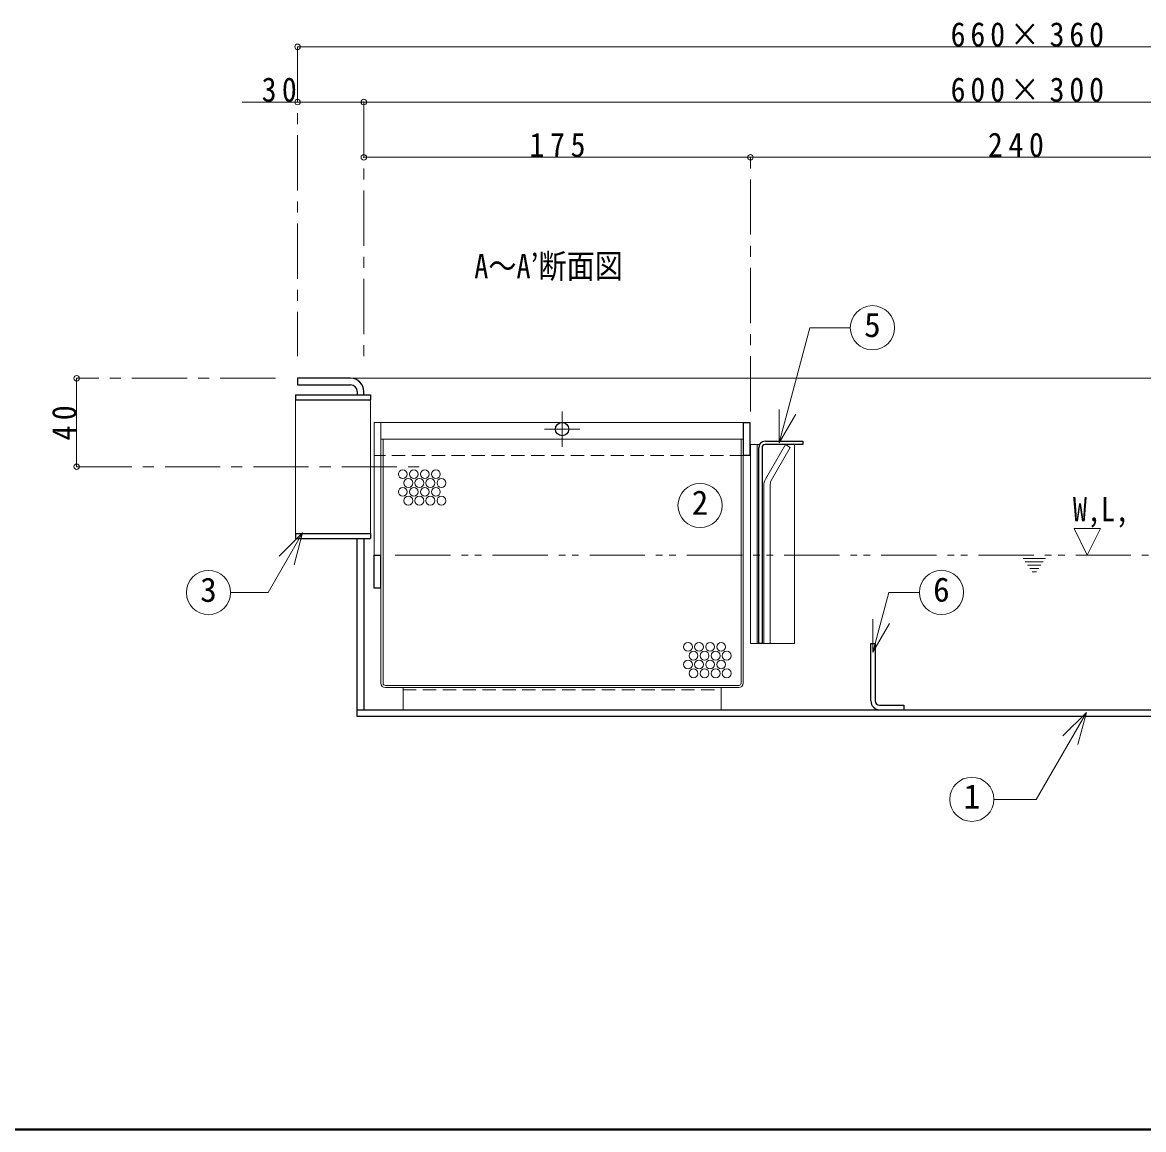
# Model space of a CAD drawing. Units: millimetres at full size, sheet at 1:5. Extents: x -1062 to 963, y -702 to 703.
# Drawn here: x -584 to -77, y -702 to -201 of the extents above; entities that cross this region are included whole.
import ezdxf
from ezdxf.enums import TextEntityAlignment as Align

# ---------------------------------------------------------------- set-up
doc = ezdxf.new("R2010")
doc.units = ezdxf.units.MM
doc.header["$LTSCALE"] = 5
doc.header["$PDMODE"] = 32
doc.header["$PDSIZE"] = 2.5
for name, pattern in [('CHAIN1', [8, 5, -1, 1, -1]), ('DASHED1', [1.8, 1.2, -0.6]), ('DOUBLE_CHAIN1', [8.8, 5, -1, 0.6, -0.6, 0.6, -1])]:
    doc.linetypes.add(name, pattern=pattern)
doc.layers.add('0-A', color=4, linetype='Continuous', lineweight=9)
doc.styles.add('ＭＳ ゴシック', font='')
doc.styles.get('ＭＳ ゴシック').set_extended_font_data('MS Gothic')

msp = doc.modelspace()

# ---------------------------------------------------------------- linework, layer by layer
at = {"layer": '0-A', "linetype": 'CHAIN1'}
for p, q in [((-459.898, -212.491), (-459.898, -352.491)), ((-429.898, -237.491), (-429.898, -352.491)), ((-254.898, -377.491), (-254.898, -262.491)), ((-469.898, -362.491), (-559.898, -362.491)), ((-340.148, -377.491), (-340.148, -393.491)), ((-348.148, -385.491), (-332.148, -385.491)), ((-559.898, -402.491), (-401.898, -402.491))]:
    msp.add_line(p, q, dxfattribs=at)
at = {"layer": '0-A'}
for p, q in [((-459.898, -212.491), (200.102, -212.491)), ((-484.898, -237.491), (-429.898, -237.491)), ((170.102, -237.491), (-429.898, -237.491)), ((-429.898, -262.491), (-254.898, -262.491)), ((-254.898, -262.491), (-14.898, -262.491)), ((-559.898, -402.491), (-559.898, -362.491)), ((176.102, -362.491), (-435.898, -362.491)), ((-422.148, -382.491), (-258.148, -382.491)), ((-421.148, -389.991), (-259.148, -389.991)), ((-251.898, -392.491), (-250.746, -392.491)), ((-234.898, -482.491), (-234.898, -392.491)), ((-251.898, -482.491), (-251.148, -482.491)), ((-248.898, -482.491), (-249.648, -482.491)), ((-245.898, -482.491), (-234.898, -482.491))]:
    msp.add_line(p, q, dxfattribs=at)
at = {"layer": '0-A', "color": 5, "lineweight": 25}
for p, q in [((-435.898, -362.491), (-459.898, -362.491)), ((-460.898, -369.991), (-460.898, -372.241)), ((-432.898, -368.491), (-432.898, -369.991)), ((-429.898, -369.991), (-429.898, -368.491)), ((-460.898, -372.241), (-426.898, -372.241)), ((-258.148, -382.491), (-258.148, -397.491)), ((-251.148, -482.491), (-251.148, -393.991)), ((-249.648, -393.991), (-249.648, -482.491)), ((-231.148, -392.491), (-248.208, -392.491)), ((-255.148, -397.491), (-258.148, -397.491)), ((-460.898, -432.741), (-460.898, -434.991)), ((-460.898, -432.741), (-426.898, -432.741)), ((-460.898, -434.991), (-426.898, -434.991)), ((-432.898, -515.491), (-432.898, -434.991)), ((-429.898, -434.991), (-429.898, -512.491)), ((-426.898, -432.741), (-426.898, -434.991)), ((-422.148, -457.491), (-422.148, -442.491)), ((-422.148, -457.491), (-425.148, -457.491)), ((-249.648, -482.491), (-251.148, -482.491)), ((-200.398, -508.491), (-200.398, -482.491)), ((-200.398, -482.491), (-198.398, -482.491)), ((-198.398, -482.491), (-198.398, -508.491)), ((-432.898, -512.491), (173.102, -512.491)), ((173.102, -515.491), (-432.898, -515.491))]:
    msp.add_line(p, q, dxfattribs=at)
at = {"layer": '0-A', "color": 7, "lineweight": 18}
for p, q in [((-460.898, -372.241), (-460.898, -432.741)), ((-426.898, -372.241), (-426.898, -432.741)), ((-241.906, -391.679), (-241.906, -376.679)), ((-241.906, -391.679), (-234.406, -378.688)), ((-425.148, -382.491), (-422.148, -382.491)), ((-425.148, -442.491), (-425.148, -382.491)), ((-422.148, -442.491), (-422.148, -382.491)), ((-422.148, -389.991), (-421.148, -389.991)), ((-421.148, -500.491), (-421.148, -389.991)), ((-259.148, -389.991), (-258.148, -389.991)), ((-259.148, -500.491), (-259.148, -389.991)), ((-254.898, -392.491), (-251.898, -392.491)), ((-254.898, -392.491), (-254.898, -482.491)), ((-251.898, -392.491), (-251.898, -482.491)), ((-248.094, -408.098), (-239.083, -392.491)), ((-236.833, -393.79), (-245.496, -408.795)), ((-239.083, -392.491), (-236.833, -393.79)), ((-258.148, -500.491), (-258.148, -397.491)), ((-245.898, -410.295), (-245.898, -482.491)), ((-248.898, -482.491), (-248.898, -411.098)), ((-457.595, -432.394), (-473.23, -459.473)), ((-457.595, -432.394), (-468.202, -443)), ((-457.595, -432.394), (-461.478, -446.883)), ((-473.23, -459.473), (-490.201, -459.473)), ((-422.148, -500.491), (-422.148, -457.491)), ((-199.47, -486.506), (-199.47, -471.506)), ((-199.47, -486.506), (-191.97, -473.516)), ((-251.898, -482.491), (-254.898, -482.491)), ((-245.898, -482.491), (-248.898, -482.491)), ((-260.148, -501.491), (-420.148, -501.491)), ((-260.148, -502.491), (-420.148, -502.491)), ((-412.148, -512.491), (-412.148, -502.491)), ((-268.148, -502.491), (-268.148, -512.491)), ((-102.84, -513.669), (-125.572, -553.042)), ((-102.84, -513.669), (-113.446, -524.276)), ((-102.84, -513.669), (-106.722, -528.158)), ((-125.572, -553.042), (-144.658, -553.042))]:
    msp.add_line(p, q, dxfattribs=at)
at = {"layer": '0-A', "linetype": 'DASHED1'}
for p, q in [((-258.148, -397.491), (-425.148, -397.491)), ((-412.148, -503.491), (-268.148, -503.491))]:
    msp.add_line(p, q, dxfattribs=at)
at = {"layer": '0-A', "linetype": 'DOUBLE_CHAIN1'}
for p, q in [((-415.648, -442.491), (51.102, -442.491)), ((-121.358, -444.035), (-131.475, -444.035)), ((-130.463, -445.535), (-122.369, -445.535)), ((-123.381, -447.035), (-129.452, -447.035)), ((-128.44, -448.535), (-124.393, -448.535)), ((-125.405, -450.035), (-127.428, -450.035))]:
    msp.add_line(p, q, dxfattribs=at)
at = {"layer": '0-A', "color": 1, "lineweight": 40}
msp.add_line((962.602, -702.491), (-1062.398, -702.491), dxfattribs=at)
at = {"layer": '0-A', "color": 7, "lineweight": 18}
for points in [[(-241.906, -391.679), (-227.958, -339.623), (-209.687, -339.623)], [(-199.47, -486.506), (-192.208, -459.403), (-178.438, -459.403)]]:
    msp.add_lwpolyline(points, dxfattribs=at)
at = {"layer": '0-A', "color": 5, "lineweight": 25}
for points in [[(-459.898, -362.491), (-459.898, -365.491), (-435.898, -365.491)], [(-460.898, -369.991), (-426.898, -369.991), (-426.898, -372.241)], [(-258.148, -382.491), (-255.148, -382.491), (-255.148, -397.491)], [(-248.148, -390.991), (-231.148, -390.991), (-231.148, -392.491)], [(-425.148, -457.491), (-425.148, -442.491), (-422.148, -442.491)], [(-196.398, -510.491), (-185.398, -510.491), (-185.398, -512.491)]]:
    msp.add_lwpolyline(points, dxfattribs=at)
at = {"layer": '0-A'}
msp.add_lwpolyline([(-102.416, -442.535), (-96.416, -430.535), (-108.416, -430.535)], close=True, dxfattribs=at)
at = {"layer": '0-A', "color": 7, "lineweight": 18}
for centre in [(-199.687, -339.623), (-277.703, -420.046), (-500.201, -459.473), (-168.438, -459.403), (-154.658, -553.042)]:
    msp.add_circle(centre, 10, dxfattribs=at)
at = {"layer": '0-A', "color": 5, "lineweight": 25}
msp.add_circle((-340.148, -385.491), 3, dxfattribs=at)
at = {"layer": '0-A'}
for centre in [(-412.269, -405.878), (-407.269, -405.878), (-402.269, -405.878), (-397.269, -405.878), (-409.769, -409.878), (-404.769, -409.878), (-399.769, -409.878), (-394.769, -409.878), (-412.269, -413.878), (-409.769, -417.878), (-407.269, -413.878), (-404.769, -417.878), (-402.269, -413.878), (-399.769, -417.878), (-397.269, -413.878), (-394.769, -417.878), (-283.151, -484.024), (-278.151, -484.024), (-273.151, -484.024), (-268.151, -484.024), (-280.651, -488.024), (-275.651, -488.024), (-270.651, -488.024), (-265.651, -488.024), (-283.151, -492.024), (-278.151, -492.024), (-273.151, -492.024), (-268.151, -492.024), (-280.651, -496.024), (-275.651, -496.024), (-270.651, -496.024), (-265.651, -496.024)]:
    msp.add_circle(centre, 2, dxfattribs=at)
at = {"layer": '0-A', "color": 5, "lineweight": 25}
for centre, radius, start, end in [((-435.898, -368.491), 6, 0, 90), ((-435.898, -368.491), 3, 0, 90), ((-248.148, -393.991), 3, 92.27697, 180), ((-248.148, -393.991), 1.5, 92.27697, 180), ((-196.398, -508.491), 4, 180, 270), ((-196.398, -508.491), 2, 180, 270)]:
    msp.add_arc(centre, radius, start, end, dxfattribs=at)
at = {"layer": '0-A', "color": 7, "lineweight": 18}
for centre, radius, start, end in [((-248.148, -393.991), 3, 90, 92.27697), ((-242.898, -411.098), 6, 150, 180), ((-242.898, -410.295), 3, 150, 180), ((-420.148, -500.491), 2, 180, 270), ((-420.148, -500.491), 1, 180, 270), ((-260.148, -500.491), 2, 270, 0), ((-260.148, -500.491), 1, 270, 0)]:
    msp.add_arc(centre, radius, start, end, dxfattribs=at)
at = {"layer": '0-A'}
for p in [(-459.898, -212.491), (-459.898, -237.491), (-429.898, -237.491), (-429.898, -262.491), (-254.898, -262.491), (-559.898, -362.491), (-559.898, -402.491)]:
    msp.add_point(p, dxfattribs=at)

# ---------------------------------------------------------------- texts
at = {"layer": '0-A', "color": 7, "style": 'ＭＳ ゴシック', "width": 0.85}
for s, p in [('A～A’断面図', (-379.898, -320.491)), ('W,L,', (-108.916, -430.535))]:
    msp.add_text(s, height=11, dxfattribs=at).set_placement(p, align=Align.BOTTOM_LEFT)
at = {"layer": '0-A', "color": 7, "style": 'ＭＳ ゴシック'}
for s, p in [('5', (-203.437, -347.123)), ('2', (-281.453, -427.546)), ('3', (-503.951, -466.973)), ('6', (-172.188, -466.903)), ('1', (-158.408, -560.542))]:
    msp.add_text(s, height=11, dxfattribs=at).set_placement(p, align=Align.BOTTOM_LEFT)
at = {"layer": '0-A', "color": 7, "char_height": 11, "attachment_point": 7, "style": 'ＭＳ ゴシック'}
for s, insert in [('\\T1.33;\\W0.9;660×360', (-164.273, -212.491)), ('\\T1.36;\\W0.9;30', (-476.148, -237.491)), ('\\T1.33;\\W0.9;600×300', (-164.273, -237.491)), ('\\T1.38;\\W0.9;175', (-354.898, -262.491)), ('\\T1.38;\\W0.9;240', (-147.398, -262.491))]:
    msp.add_mtext(s, dxfattribs=dict(at, insert=insert))
at = {"layer": '0-A', "color": 7, "insert": (-559.898, -390.616), "char_height": 11, "attachment_point": 7, "rotation": 90, "style": 'ＭＳ ゴシック'}
msp.add_mtext('\\T1.36;\\W0.9;40', dxfattribs=at)

doc.saveas('drawing.dxf')
